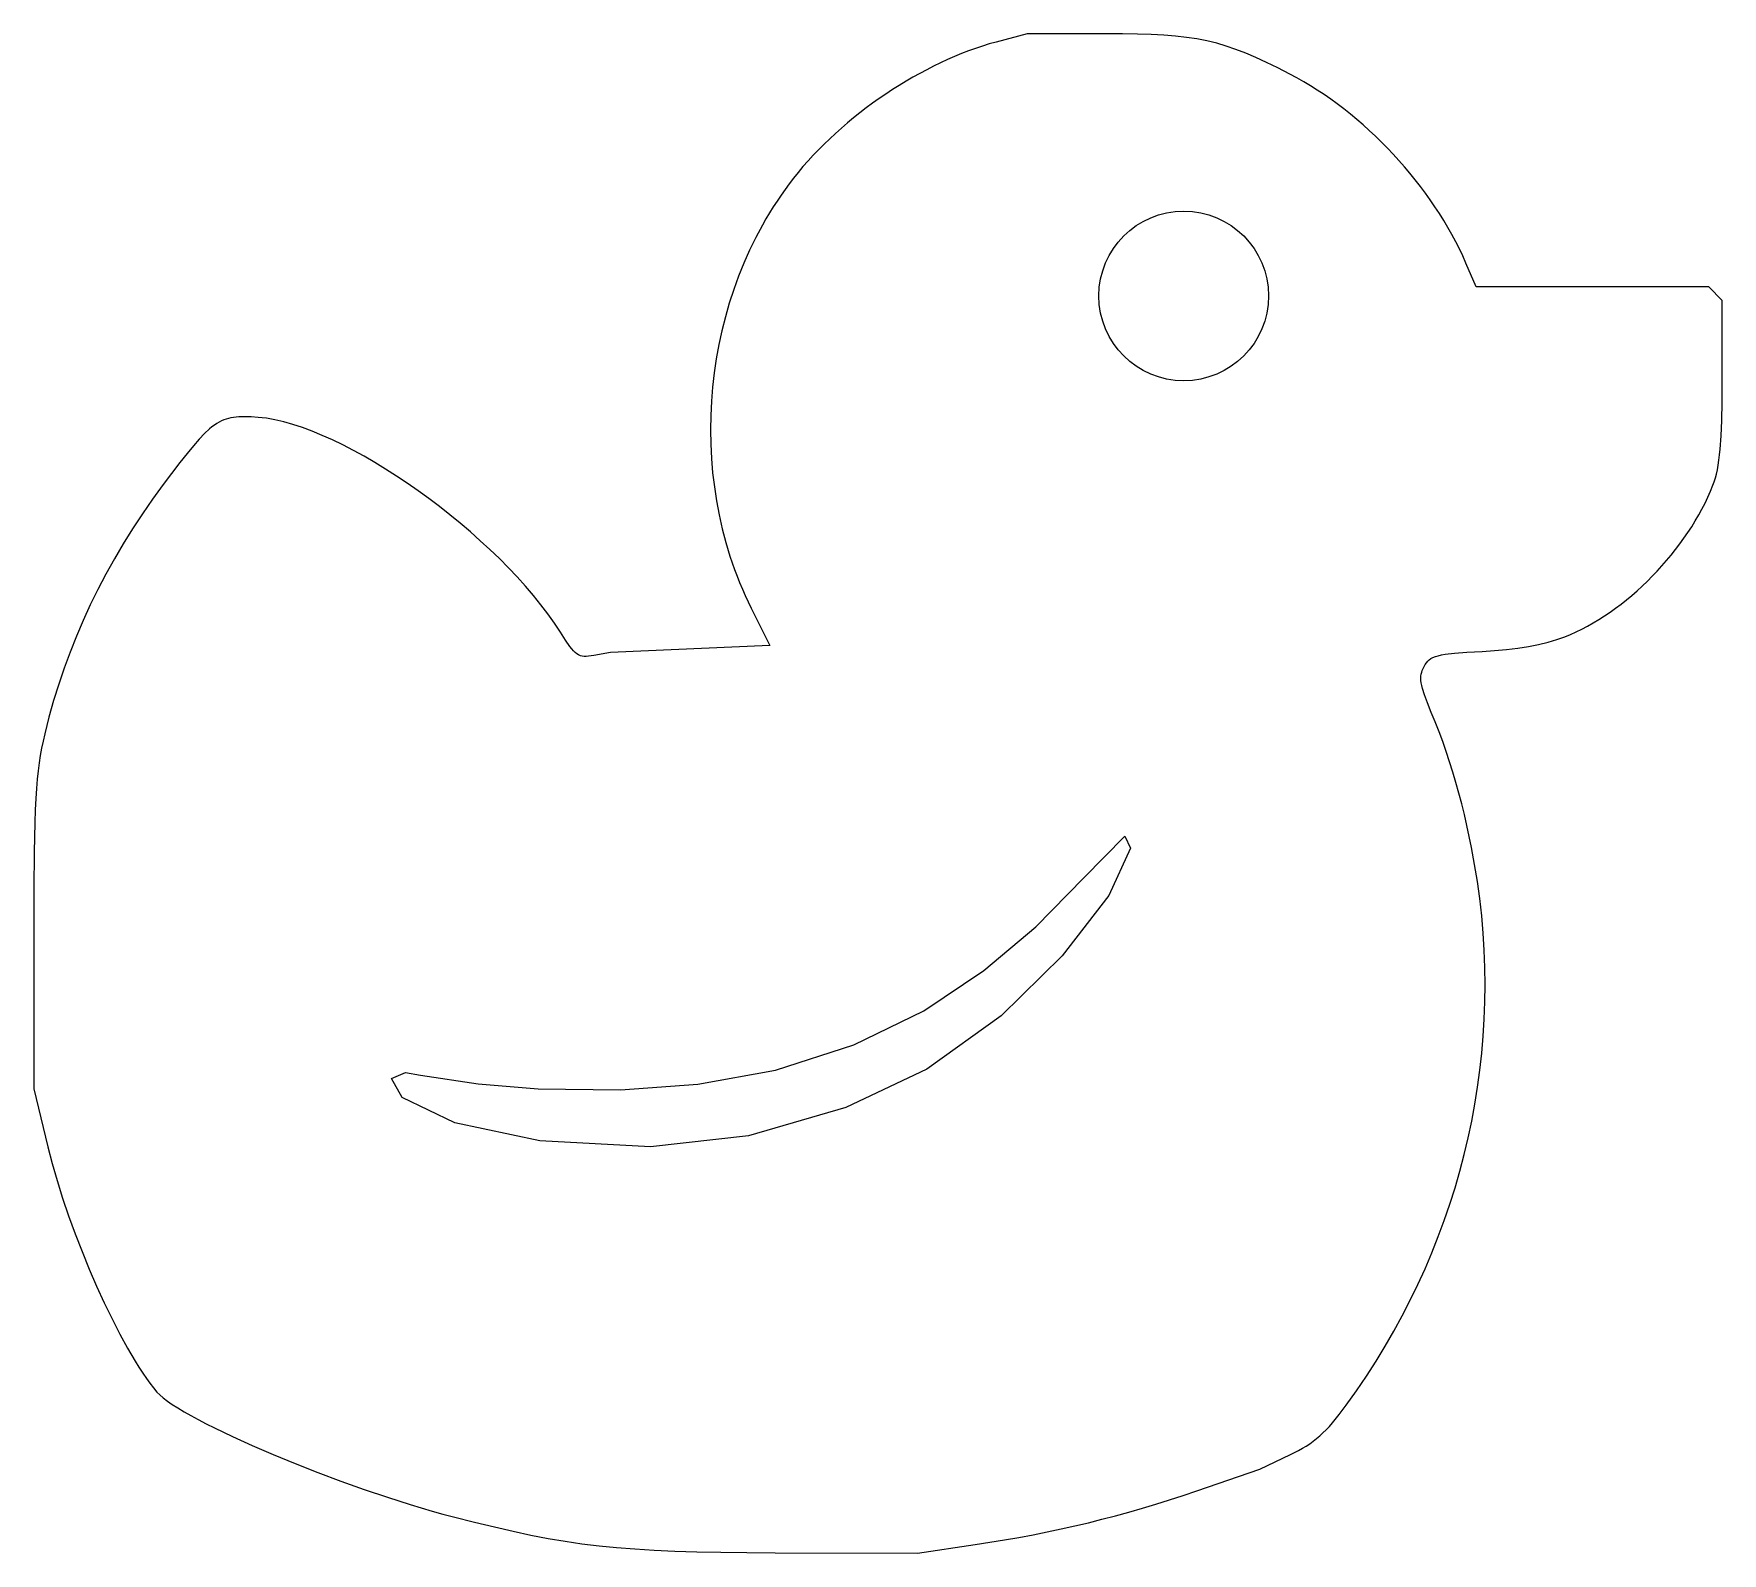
# Model space of a CAD drawing. Header units: millimetres. Extents: x -48.8 to 48.8, y -44 to 44.
import ezdxf

# ---------------------------------------------------------------- set-up
doc = ezdxf.new("R2010")
doc.units = ezdxf.units.MM
doc.layers.add('LAYER_1', color=7, linetype='CONTINUOUS')

msp = doc.modelspace()

# ---------------------------------------------------------------- linework, layer by layer
at = {"layer": 'LAYER_1'}
for p, q in [((11.918, -4.882), (14.291, -2.466)), ((14.291, -2.466), (14.616, -3.169)), ((14.616, -3.169), (13.362, -5.911)), ((9.131, -7.709), (11.918, -4.882)), ((13.362, -5.911), (10.659, -9.397)), ((6.132, -10.244), (9.131, -7.709)), ((10.659, -9.397), (7.132, -12.875)), ((2.654, -12.573), (6.132, -10.244)), ((-1.39, -14.544), (2.654, -12.573)), ((7.132, -12.875), (2.832, -15.954)), ((-5.937, -16.008), (-1.39, -14.544)), ((-28.152, -16.498), (-27.347, -16.136)), ((-27.523, -17.59), (-28.152, -16.498)), ((-27.347, -16.136), (-26.469, -16.292)), ((-26.469, -16.292), (-23.141, -16.798)), ((-10.423, -16.822), (-5.937, -16.008)), ((2.832, -15.954), (-1.853, -18.177)), ((-23.141, -16.798), (-19.659, -17.089)), ((-19.659, -17.089), (-14.905, -17.151)), ((-14.905, -17.151), (-10.423, -16.822)), ((-24.482, -19.061), (-27.523, -17.59)), ((-1.853, -18.177), (-7.495, -19.801)), ((-19.562, -20.096), (-24.482, -19.061)), ((-13.157, -20.437), (-19.562, -20.096)), ((-7.495, -19.801), (-13.157, -20.437))]:
    msp.add_line(p, q, dxfattribs=at)
msp.add_lwpolyline([(-5.941, -43.93), (2.284, -43.962), (5.619, -43.462), (6.479, -43.329), (7.324, -43.189), (8.156, -43.043), (8.977, -42.889), (9.787, -42.727), (10.589, -42.558), (11.383, -42.38), (12.172, -42.193), (12.957, -41.998), (13.739, -41.793), (14.519, -41.578), (15.3, -41.352), (16.083, -41.117), (16.869, -40.87), (17.66, -40.612), (18.457, -40.343), (22.097, -39.091), (23.858, -38.257), (24.104, -38.137), (24.338, -38.014), (24.561, -37.889), (24.774, -37.759), (24.979, -37.623), (25.177, -37.481), (25.369, -37.33), (25.558, -37.17), (25.744, -36.999), (25.929, -36.817), (26.115, -36.621), (26.301, -36.411), (26.686, -35.942), (27.094, -35.401), (27.69, -34.563), (28.264, -33.714), (28.815, -32.855), (29.344, -31.985), (29.851, -31.105), (30.335, -30.216), (30.797, -29.318), (31.236, -28.412), (31.652, -27.497), (32.045, -26.574), (32.414, -25.643), (32.761, -24.706), (33.085, -23.762), (33.385, -22.811), (33.662, -21.855), (33.915, -20.894), (34.144, -19.927), (34.35, -18.955), (34.532, -17.98), (34.69, -17), (34.824, -16.017), (34.934, -15.031), (35.019, -14.042), (35.08, -13.051), (35.117, -12.058), (35.129, -11.064), (35.117, -10.069), (35.079, -9.073), (35.017, -8.076), (34.93, -7.08), (34.818, -6.084), (34.681, -5.089), (34.577, -4.429), (34.464, -3.774), (34.343, -3.125), (34.213, -2.482), (34.075, -1.845), (33.928, -1.216), (33.774, -0.592), (33.611, 0.024), (33.44, 0.634), (33.26, 1.236), (33.073, 1.831), (32.877, 2.419), (32.674, 2.999), (32.462, 3.572), (32.242, 4.137), (32.015, 4.694), (31.791, 5.243), (31.621, 5.699), (31.502, 6.077), (31.462, 6.242), (31.433, 6.393), (31.416, 6.533), (31.41, 6.663), (31.415, 6.784), (31.431, 6.9), (31.457, 7.012), (31.494, 7.122), (31.54, 7.231), (31.596, 7.343), (31.661, 7.458), (31.73, 7.561), (31.807, 7.652), (31.893, 7.733), (31.993, 7.805), (32.11, 7.868), (32.248, 7.924), (32.409, 7.972), (32.598, 8.015), (32.817, 8.052), (33.36, 8.115), (34.065, 8.167), (34.96, 8.217), (35.679, 8.263), (36.366, 8.327), (37.02, 8.408), (37.64, 8.507), (38.224, 8.622), (38.77, 8.754), (39.276, 8.902), (39.742, 9.067), (40.07, 9.201), (40.399, 9.348), (40.728, 9.508), (41.056, 9.681), (41.383, 9.866), (41.709, 10.063), (42.034, 10.271), (42.356, 10.49), (42.675, 10.719), (42.992, 10.958), (43.305, 11.206), (43.614, 11.464), (43.918, 11.73), (44.218, 12.004), (44.513, 12.286), (44.802, 12.576), (45.085, 12.872), (45.361, 13.175), (45.631, 13.483), (45.893, 13.797), (46.147, 14.116), (46.393, 14.44), (46.631, 14.768), (46.859, 15.1), (47.078, 15.435), (47.287, 15.773), (47.486, 16.113), (47.674, 16.455), (47.85, 16.799), (48.015, 17.144), (48.168, 17.49), (48.308, 17.835), (48.382, 18.039), (48.449, 18.254), (48.51, 18.483), (48.565, 18.728), (48.615, 18.992), (48.659, 19.278), (48.697, 19.587), (48.731, 19.924), (48.784, 20.686), (48.82, 21.585), (48.84, 22.642), (48.846, 23.876), (48.846, 28.526), (48.065, 29.308), (34.617, 29.308), (34.019, 30.692), (33.834, 31.105), (33.637, 31.517), (33.428, 31.928), (33.209, 32.337), (32.978, 32.744), (32.736, 33.149), (32.484, 33.551), (32.222, 33.95), (31.95, 34.346), (31.669, 34.737), (31.38, 35.124), (31.081, 35.507), (30.774, 35.885), (30.46, 36.257), (30.137, 36.624), (29.808, 36.985), (29.472, 37.339), (29.129, 37.686), (28.78, 38.026), (28.425, 38.359), (28.064, 38.683), (27.699, 38.999), (27.329, 39.307), (26.954, 39.606), (26.575, 39.895), (26.192, 40.174), (25.806, 40.443), (25.417, 40.702), (25.025, 40.949), (24.63, 41.186), (24.234, 41.41), (23.836, 41.623), (23.135, 41.98), (22.481, 42.3), (21.865, 42.585), (21.277, 42.836), (20.709, 43.055), (20.152, 43.245), (19.597, 43.408), (19.035, 43.545), (18.457, 43.659), (17.854, 43.75), (17.217, 43.823), (16.537, 43.877), (15.805, 43.916), (15.013, 43.941), (14.151, 43.954), (13.211, 43.958), (8.629, 43.954), (6.838, 43.478), (6.441, 43.367), (6.042, 43.244), (5.641, 43.11), (5.238, 42.965), (4.835, 42.81), (4.431, 42.643), (4.026, 42.467), (3.622, 42.281), (3.219, 42.085), (2.817, 41.88), (2.416, 41.666), (2.017, 41.444), (1.621, 41.212), (1.227, 40.973), (0.837, 40.726), (0.45, 40.471), (0.068, 40.209), (-0.31, 39.94), (-0.683, 39.664), (-1.051, 39.382), (-1.413, 39.093), (-1.769, 38.799), (-2.118, 38.499), (-2.46, 38.194), (-2.794, 37.884), (-3.121, 37.569), (-3.439, 37.25), (-3.748, 36.926), (-4.049, 36.599), (-4.339, 36.268), (-4.62, 35.934), (-4.89, 35.596), (-5.137, 35.274), (-5.377, 34.947), (-5.611, 34.615), (-5.839, 34.278), (-6.06, 33.937), (-6.275, 33.592), (-6.483, 33.242), (-6.685, 32.888), (-7.07, 32.169), (-7.429, 31.434), (-7.762, 30.686), (-8.069, 29.926), (-8.35, 29.153), (-8.604, 28.371), (-8.832, 27.579), (-9.033, 26.778), (-9.208, 25.971), (-9.356, 25.157), (-9.478, 24.339), (-9.572, 23.516), (-9.639, 22.691), (-9.679, 21.864), (-9.692, 21.036), (-9.678, 20.209), (-9.636, 19.383), (-9.566, 18.56), (-9.469, 17.741), (-9.344, 16.927), (-9.191, 16.118), (-9.01, 15.316), (-8.801, 14.523), (-8.564, 13.738), (-8.435, 13.35), (-8.299, 12.964), (-8.155, 12.581), (-8.005, 12.201), (-7.847, 11.824), (-7.682, 11.451), (-7.51, 11.081), (-7.331, 10.714), (-6.255, 8.565), (-15.468, 8.162), (-16.445, 7.982), (-16.746, 7.937), (-16.877, 7.928), (-16.998, 7.93), (-17.111, 7.944), (-17.217, 7.972), (-17.319, 8.016), (-17.418, 8.076), (-17.517, 8.154), (-17.619, 8.252), (-17.723, 8.37), (-17.834, 8.511), (-18.081, 8.865), (-18.376, 9.325), (-18.722, 9.854), (-19.099, 10.386), (-19.504, 10.921), (-19.937, 11.457), (-20.396, 11.993), (-20.878, 12.528), (-21.382, 13.059), (-21.907, 13.587), (-22.449, 14.11), (-23.008, 14.626), (-23.582, 15.134), (-24.168, 15.634), (-24.766, 16.123), (-25.373, 16.6), (-25.988, 17.065), (-26.608, 17.515), (-27.233, 17.95), (-27.859, 18.368), (-28.486, 18.769), (-29.112, 19.15), (-29.734, 19.51), (-30.351, 19.849), (-30.962, 20.165), (-31.564, 20.456), (-32.155, 20.722), (-32.735, 20.96), (-33.3, 21.171), (-33.85, 21.352), (-34.382, 21.503), (-34.895, 21.621), (-35.387, 21.707), (-35.624, 21.736), (-35.855, 21.757), (-36.268, 21.784), (-36.64, 21.796), (-36.979, 21.79), (-37.29, 21.761), (-37.437, 21.736), (-37.581, 21.703), (-37.721, 21.663), (-37.858, 21.613), (-37.993, 21.554), (-38.128, 21.486), (-38.263, 21.406), (-38.398, 21.316), (-38.535, 21.214), (-38.675, 21.099), (-38.964, 20.831), (-39.274, 20.506), (-39.61, 20.119), (-39.979, 19.667), (-40.388, 19.145), (-41.353, 17.868), (-41.97, 17.023), (-42.561, 16.172), (-43.126, 15.314), (-43.666, 14.449), (-44.181, 13.577), (-44.67, 12.698), (-45.135, 11.811), (-45.575, 10.917), (-45.989, 10.014), (-46.38, 9.103), (-46.745, 8.184), (-47.087, 7.255), (-47.404, 6.318), (-47.697, 5.371), (-47.965, 4.414), (-48.21, 3.448), (-48.307, 3.028), (-48.394, 2.614), (-48.471, 2.197), (-48.539, 1.765), (-48.598, 1.31), (-48.65, 0.821), (-48.694, 0.288), (-48.731, -0.299), (-48.761, -0.95), (-48.786, -1.675), (-48.821, -3.387), (-48.838, -5.516), (-48.843, -8.141), (-48.845, -17.096), (-48.033, -20.449), (-47.784, -21.41), (-47.498, -22.402), (-47.178, -23.416), (-46.828, -24.444), (-46.452, -25.477), (-46.054, -26.505), (-45.638, -27.52), (-45.208, -28.514), (-44.767, -29.478), (-44.319, -30.402), (-43.869, -31.279), (-43.421, -32.099), (-42.977, -32.853), (-42.759, -33.203), (-42.543, -33.533), (-42.331, -33.843), (-42.122, -34.13), (-41.917, -34.395), (-41.717, -34.636), (-41.561, -34.797), (-41.361, -34.97), (-41.117, -35.155), (-40.833, -35.351), (-40.511, -35.558), (-40.152, -35.773), (-39.758, -35.997), (-39.332, -36.229), (-38.875, -36.467), (-38.39, -36.711), (-37.342, -37.213), (-36.204, -37.729), (-34.992, -38.252), (-33.723, -38.774), (-32.411, -39.289), (-31.074, -39.791), (-29.728, -40.272), (-28.388, -40.725), (-27.07, -41.145), (-25.791, -41.524), (-25.171, -41.696), (-24.567, -41.856), (-23.341, -42.165), (-22.195, -42.442), (-21.114, -42.689), (-20.082, -42.908), (-19.084, -43.1), (-18.105, -43.266), (-17.129, -43.409), (-16.141, -43.531), (-15.125, -43.633), (-14.066, -43.716), (-12.948, -43.783), (-11.756, -43.835), (-10.475, -43.874), (-9.089, -43.902), (-7.583, -43.92)], close=True, dxfattribs=at)
msp.add_circle((17.688, 28.786), 4.908, dxfattribs=at)

doc.saveas('drawing.dxf')
